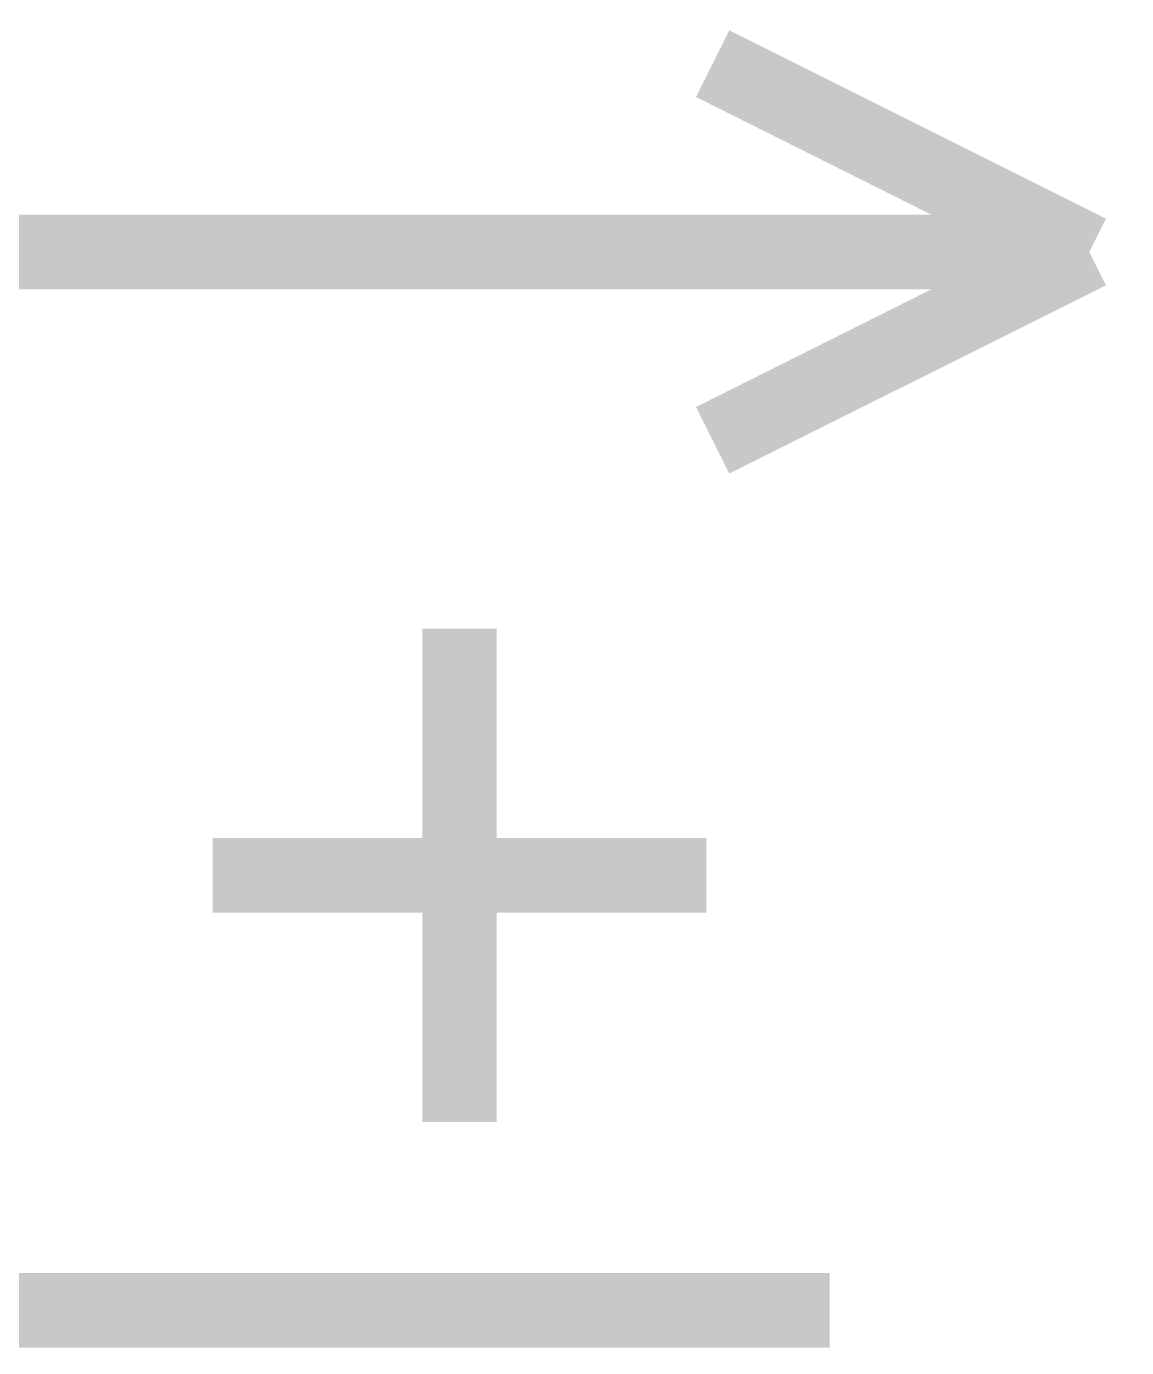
# Model space of a CAD drawing. Header units: inches. Extents: x 0 to 841, y 0 to 594.
# Drawn here: x 763.27 to 767.7, y 383.08 to 388.4 of the extents above; entities that cross this region are included whole.
import ezdxf

# ---------------------------------------------------------------- set-up
doc = ezdxf.new("R2010")
doc.units = ezdxf.units.IN
doc.layers.add('Sheet', color=255, linetype='Continuous')

msp = doc.modelspace()

# ---------------------------------------------------------------- linework, layer by layer
at = {"layer": 'Sheet'}
for points in [[(767.5458, 387.4901, 0.2997, 0.2997, 0), (766.0302, 388.2479, 0.2997, 0.2997, 0)], [(765.0111, 387.4901, 0.2997, 0.2997, 0), (762.5025, 387.4901, 0.2997, 0.2997, 0), (760.02, 387.4901, 0.2997, 0.2997, 0)], [(765.0111, 387.4901, 0.2997, 0.2997, 0), (767.5458, 387.4901, 0.2997, 0.2997, 0)], [(767.5458, 387.4901, 0.2997, 0.2997, 0), (766.0302, 386.7324, 0.2997, 0.2997, 0)], [(765.0111, 383.9887, 0.2997, 0.2997, 0), (765.0111, 385.9746, 0.2997, 0.2997, 0)], [(764.0181, 384.9816, 0.2997, 0.2997, 0), (766.004, 384.9816, 0.2997, 0.2997, 0)], [(766.5005, 383.2309, 0.2997, 0.2997, 0), (758.5044, 383.2309, 0.2997, 0.2997, 0)]]:
    msp.add_lwpolyline(points, format="xyseb", dxfattribs=at)

doc.saveas('drawing.dxf')
